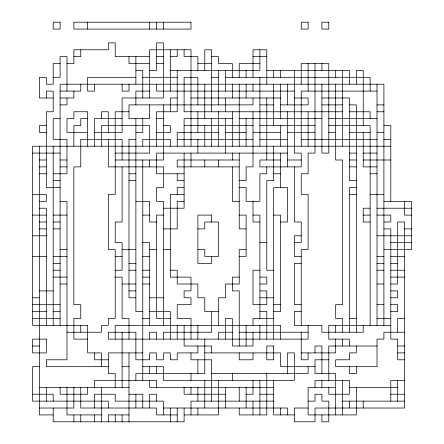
<?xml version="1.0" encoding="UTF-8"?>
<svg xmlns="http://www.w3.org/2000/svg" width="444" height="444" viewBox="0 0 444 444"><rect width="100%" height="100%" fill="white"/><g stroke="black" fill="none" stroke-linecap="round" stroke-linejoin="round"><path stroke-width="0.67" d="M73.871 56.649L80.764 56.649L80.764 49.761M149.661 56.649L115.212 56.649L115.212 42.868L108.319 42.868L108.319 49.761L73.871 49.761L73.871 63.536L66.983 63.536M156.549 56.649L163.436 56.649M170.329 56.649L177.217 56.649L177.217 49.761M211.666 56.649L218.553 56.649L218.553 63.536L232.334 63.536L232.334 77.317M253.002 56.649L266.783 56.649M60.095 63.536L53.202 63.536L53.202 84.205L46.315 84.205L46.315 77.317L39.422 77.317L39.422 97.985L53.202 97.985M149.661 63.536L128.988 63.536L128.988 56.649M156.549 63.536L163.436 63.536M197.885 63.536L211.666 63.536M259.895 63.536L239.222 63.536L239.222 77.317M135.881 70.43L142.768 70.43L142.768 97.985M149.661 70.43L156.549 70.43L156.549 42.868L163.436 42.868L163.436 97.985L122.1 97.985L122.1 132.434L94.539 132.434M170.329 70.43L259.895 70.43L259.895 49.761M266.783 70.43L349.461 70.43L349.461 84.205M53.202 77.317L60.095 77.317L60.095 56.649L66.983 56.649L66.983 91.098M135.881 77.317L87.651 77.317L87.651 91.098L94.539 91.098L94.539 84.205M142.768 77.317L177.217 77.317M211.666 77.317L218.553 77.317M225.447 77.317L370.13 77.317L370.13 91.098M60.095 91.098L80.764 91.098L80.764 84.205M149.661 91.098L135.881 91.098L135.881 104.878M294.339 91.098L156.549 91.098L156.549 84.205M377.017 91.098L301.232 91.098L301.232 146.215M60.095 97.985L73.871 97.985L73.871 91.098M177.217 97.985L170.329 97.985L170.329 111.766M190.998 97.985L280.564 97.985M294.339 97.985L308.119 97.985L308.119 104.878L280.564 104.878M321.9 97.985L349.461 97.985L349.461 180.664L356.349 180.664M60.095 104.878L66.983 104.878L66.983 97.985M259.895 104.878L273.671 104.878M321.9 104.878L342.568 104.878M349.461 104.878L356.349 104.878L356.349 332.234M377.017 104.878L383.905 104.878M128.988 111.766L115.212 111.766L115.212 194.439L108.319 194.439L108.319 249.561L115.212 249.561L115.212 318.453L108.319 318.453L108.319 325.347L101.432 325.347L101.432 332.234L66.983 332.234M342.568 111.766L184.105 111.766L184.105 77.317L197.885 77.317L197.885 104.878M349.461 111.766L370.13 111.766L370.13 118.653M377.017 111.766L383.905 111.766M60.095 118.653L53.202 118.653L53.202 139.322L66.983 139.322L66.983 173.771L53.202 173.771M87.651 118.653L80.764 118.653L80.764 125.547L73.871 125.547L73.871 146.215M122.1 118.653L94.539 118.653L94.539 146.215M156.549 118.653L163.436 118.653M232.334 118.653L184.105 118.653L184.105 146.215M239.222 118.653L321.9 118.653M328.788 118.653L377.017 118.653M46.315 125.547L39.422 125.547L39.422 132.434L46.315 132.434M163.436 125.547L170.329 125.547L170.329 132.434L156.549 132.434M184.105 125.547L253.002 125.547M259.895 125.547L315.012 125.547M328.788 125.547L370.13 125.547L370.13 325.347M383.905 125.547L390.798 125.547L390.798 201.332M87.651 132.434L66.983 132.434L66.983 118.653L73.871 118.653L73.871 111.766L87.651 111.766L87.651 146.215M135.881 132.434L142.768 132.434L142.768 118.653M218.553 132.434L177.217 132.434L177.217 146.215M225.447 132.434L246.115 132.434M253.002 132.434L280.564 132.434M287.451 132.434L315.012 132.434M328.788 132.434L335.681 132.434M349.461 132.434L370.13 132.434M377.017 132.434L383.905 132.434M135.881 139.322L128.988 139.322L128.988 297.785L135.881 297.785M177.217 139.322L253.002 139.322M259.895 139.322L287.451 139.322M301.232 139.322L377.017 139.322M383.905 139.322L390.798 139.322M390.798 146.215L32.534 146.215L32.534 325.347L87.651 325.347L87.651 352.902L101.432 352.902L101.432 366.683M32.534 153.102L60.095 153.102M115.212 153.102L149.661 153.102L149.661 125.547L101.432 125.547L101.432 146.215M287.451 153.102L156.549 153.102L156.549 173.771L184.105 173.771M349.461 153.102L356.349 153.102M363.236 153.102L377.017 153.102M39.422 159.995L46.315 159.995M60.095 159.995L66.983 159.995M115.212 159.995L163.436 159.995L163.436 104.878M239.222 159.995L177.217 159.995L177.217 166.883L239.222 166.883M280.564 159.995L259.895 159.995L259.895 166.883L301.232 166.883L301.232 153.102L294.339 153.102L294.339 70.43M287.451 159.995L301.232 159.995M349.461 159.995L356.349 159.995M363.236 159.995L390.798 159.995M39.422 166.883L46.315 166.883M60.095 166.883L66.983 166.883M349.461 166.883L356.349 166.883M377.017 166.883L363.236 166.883L363.236 132.434M39.422 173.771L46.315 173.771M128.988 173.771L135.881 173.771M273.671 173.771L280.564 173.771M370.13 173.771L377.017 173.771M53.202 180.664L60.095 180.664M128.988 180.664L135.881 180.664M184.105 180.664L177.217 180.664L177.217 173.771M239.222 180.664L246.115 180.664L246.115 166.883L253.002 166.883L253.002 111.766M60.095 187.551L46.315 187.551L46.315 111.766L53.202 111.766L53.202 91.098L46.315 91.098L46.315 97.985M184.105 187.551L177.217 187.551L177.217 194.439M239.222 187.551L246.115 187.551L246.115 201.332L259.895 201.332L259.895 173.771L266.783 173.771L266.783 166.883M356.349 187.551L349.461 187.551L349.461 332.234M32.534 194.439L46.315 194.439L46.315 201.332L39.422 201.332M184.105 194.439L170.329 194.439L170.329 277.117L190.998 277.117L190.998 290.898L184.105 290.898L184.105 297.785L190.998 297.785L190.998 304.678L177.217 304.678L177.217 318.453L190.998 318.453L190.998 339.122M349.461 194.439L356.349 194.439M370.13 194.439L383.905 194.439M60.095 201.332L66.983 201.332L66.983 359.795L46.315 359.795L46.315 366.683L108.319 366.683M135.881 201.332L149.661 201.332L149.661 222L156.549 222M184.105 201.332L177.217 201.332L177.217 228.888L163.436 228.888M239.222 201.332L232.334 201.332L232.334 166.883M383.905 201.332L411.466 201.332L411.466 249.561L383.905 249.561M39.422 208.219L46.315 208.219L46.315 325.347M163.436 208.219L184.105 208.219L184.105 153.102M370.13 208.219L363.236 208.219L363.236 222L370.13 222M377.017 208.219L411.466 208.219M32.534 215.112L46.315 215.112M53.202 215.112L66.983 215.112M142.768 215.112L149.661 215.112M163.436 215.112L156.549 215.112L156.549 318.453L170.329 318.453M239.222 215.112L246.115 215.112L246.115 256.449L239.222 256.449M253.002 215.112L259.895 215.112L259.895 318.453M273.671 215.112L280.564 215.112L280.564 311.566L273.671 311.566M363.236 215.112L370.13 215.112M377.017 215.112L390.798 215.112L390.798 222L383.905 222M411.466 215.112L404.578 215.112L404.578 201.332M39.422 222L46.315 222M53.202 222L60.095 222M259.895 222L253.002 222L253.002 201.332M280.564 222L287.451 222L287.451 187.551L273.671 187.551L273.671 339.122M39.422 228.888L46.315 228.888M53.202 228.888L60.095 228.888M197.885 228.888L204.778 228.888L204.778 222L218.553 222L218.553 256.449L204.778 256.449L204.778 249.561L197.885 249.561M246.115 228.888L239.222 228.888L239.222 153.102M383.905 228.888L390.798 228.888L390.798 339.122L397.685 339.122L397.685 359.795L404.578 359.795M404.578 228.888L411.466 228.888M32.534 235.781L46.315 235.781M301.232 235.781L294.339 235.781L294.339 256.449L301.232 256.449M377.017 235.781L411.466 235.781M142.768 242.668L149.661 242.668L149.661 325.347M259.895 242.668L266.783 242.668M294.339 242.668L301.232 242.668L301.232 222L294.339 222L294.339 166.883M390.798 242.668L411.466 242.668M60.095 249.561L66.983 249.561M122.1 249.561L135.881 249.561M149.661 249.561L156.549 249.561M163.436 249.561L170.329 249.561M246.115 249.561L239.222 249.561L239.222 284.005L225.447 284.005L225.447 297.785L218.553 297.785L218.553 325.347M32.534 256.449L46.315 256.449M53.202 256.449L66.983 256.449M115.212 256.449L122.1 256.449M142.768 256.449L149.661 256.449M377.017 256.449L383.905 256.449M390.798 256.449L404.578 256.449M53.202 263.336L60.095 263.336M128.988 263.336L135.881 263.336M301.232 263.336L294.339 263.336L294.339 304.678L301.232 304.678M377.017 263.336L383.905 263.336M390.798 263.336L397.685 263.336M53.202 270.23L60.095 270.23M115.212 270.23L122.1 270.23L122.1 242.668L115.212 242.668L115.212 222L122.1 222L122.1 166.883M128.988 270.23L135.881 270.23M142.768 270.23L149.661 270.23M170.329 270.23L177.217 270.23L177.217 284.005L197.885 284.005L197.885 297.785L204.778 297.785L204.778 311.566L218.553 311.566M259.895 270.23L253.002 270.23L253.002 304.678L266.783 304.678L266.783 290.898L259.895 290.898M273.671 270.23L266.783 270.23L266.783 180.664L273.671 180.664L273.671 146.215M377.017 270.23L383.905 270.23M390.798 270.23L404.578 270.23M53.202 277.117L66.983 277.117M115.212 277.117L122.1 277.117L122.1 318.453L128.988 318.453L128.988 339.122M142.768 277.117L149.661 277.117M239.222 277.117L232.334 277.117L232.334 290.898L239.222 290.898L239.222 346.015M259.895 277.117L266.783 277.117L266.783 284.005L259.895 284.005M390.798 277.117L404.578 277.117M60.095 284.005L66.983 284.005M122.1 284.005L135.881 284.005M142.768 284.005L149.661 284.005M377.017 284.005L383.905 284.005M390.798 284.005L397.685 284.005L397.685 222L404.578 222L404.578 408.019L315.012 408.019L315.012 421.8L294.339 421.8L294.339 408.019L308.119 408.019M39.422 290.898L53.202 290.898M128.988 290.898L135.881 290.898M390.798 290.898L397.685 290.898L397.685 297.785L390.798 297.785M32.534 297.785L39.422 297.785M149.661 297.785L163.436 297.785M259.895 297.785L273.671 297.785M32.534 304.678L60.095 304.678M273.671 304.678L280.564 304.678M377.017 304.678L383.905 304.678M390.798 304.678L397.685 304.678L397.685 311.566L390.798 311.566M32.534 311.566L46.315 311.566M53.202 311.566L60.095 311.566M142.768 311.566L135.881 311.566L135.881 118.653M149.661 311.566L170.329 311.566L170.329 339.122M259.895 311.566L266.783 311.566L266.783 339.122M301.232 311.566L294.339 311.566L294.339 325.347L321.9 325.347L321.9 332.234L363.236 332.234L363.236 325.347M32.534 318.453L60.095 318.453M142.768 318.453L149.661 318.453M273.671 318.453L253.002 318.453L253.002 325.347M349.461 318.453L356.349 318.453M377.017 318.453L390.798 318.453M404.578 318.453L397.685 318.453L397.685 332.234M390.798 325.347L328.788 325.347L328.788 339.122L349.461 339.122L349.461 346.015M232.334 332.234L218.553 332.234L218.553 339.122M239.222 332.234L308.119 332.234M404.578 332.234L383.905 332.234L383.905 339.122L377.017 339.122L377.017 366.683L335.681 366.683L335.681 359.795L349.461 359.795L349.461 352.902L356.349 352.902L356.349 346.015M87.651 339.122L73.871 339.122L73.871 318.453L80.764 318.453L80.764 304.678L73.871 304.678L73.871 166.883L80.764 166.883L80.764 139.322L122.1 139.322L122.1 159.995M32.534 346.015L39.422 346.015M377.017 346.015L328.788 346.015L328.788 380.464M397.685 346.015L404.578 346.015M142.768 352.902L108.319 352.902L108.319 373.571L115.212 373.571L115.212 387.351M204.778 352.902L280.564 352.902L280.564 366.683L315.012 366.683M301.232 352.902L335.681 352.902L335.681 339.122M397.685 352.902L404.578 352.902M108.319 359.795L94.539 359.795L94.539 352.902M328.788 359.795L315.012 359.795L315.012 373.571L335.681 373.571L335.681 414.912M39.422 366.683L32.534 366.683L32.534 401.132L108.319 401.132L108.319 408.019M122.1 366.683L128.988 366.683M142.768 366.683L163.436 366.683L163.436 380.464L294.339 380.464L294.339 352.902L287.451 352.902L287.451 373.571M211.666 373.571L308.119 373.571L308.119 366.683M404.578 380.464L390.798 380.464L390.798 401.132M39.422 387.351L128.988 387.351M273.671 387.351L149.661 387.351L149.661 380.464M335.681 387.351L308.119 387.351L308.119 414.912L356.349 414.912L356.349 387.351M349.461 387.351L397.685 387.351M32.534 394.239L53.202 394.239L53.202 401.132M128.988 394.239L142.768 394.239L142.768 408.019M225.447 394.239L184.105 394.239L184.105 387.351M246.115 394.239L253.002 394.239L253.002 380.464M259.895 394.239L273.671 394.239M390.798 394.239L404.578 394.239M273.671 401.132L190.998 401.132L190.998 414.912M308.119 401.132L315.012 401.132L315.012 394.239L321.9 394.239L321.9 401.132L328.788 401.132L328.788 421.8L321.9 421.8L321.9 414.912M342.568 401.132L404.578 401.132M39.422 408.019L73.871 408.019L73.871 387.351M163.436 408.019L287.451 408.019L287.451 414.912M53.202 414.912L39.422 414.912L39.422 146.215M101.432 414.912L66.983 414.912L66.983 387.351M128.988 414.912L108.319 414.912L108.319 421.8M177.217 414.912L156.549 414.912L156.549 408.019L80.764 408.019L80.764 387.351M184.105 414.912L218.553 414.912L218.553 380.464M294.339 414.912L273.671 414.912L273.671 380.464M397.685 380.464L397.685 401.132M383.905 325.347L383.905 84.205L60.095 84.205L60.095 325.347M377.017 84.205L377.017 325.347M363.236 125.547L363.236 70.43L356.349 70.43L356.349 84.205M363.236 401.132L363.236 408.019M356.349 366.683L356.349 373.571L349.461 373.571L349.461 366.683M349.461 401.132L349.461 408.019M342.568 70.43L342.568 146.215M342.568 332.234L342.568 318.453L335.681 318.453L335.681 304.678L342.568 304.678L342.568 159.995L335.681 159.995L335.681 84.205M342.568 339.122L342.568 346.015M342.568 380.464L342.568 414.912M335.681 70.43L335.681 77.317M335.681 325.347L335.681 332.234M328.788 387.351L328.788 394.239L349.461 394.239L349.461 380.464L315.012 380.464L315.012 387.351M321.9 63.536L321.9 70.43M321.9 84.205L321.9 153.102L328.788 153.102L328.788 63.536L301.232 63.536L301.232 84.205M321.9 373.571L321.9 346.015L315.012 346.015L315.012 352.902M321.9 380.464L321.9 387.351M315.012 63.536L315.012 153.102L308.119 153.102L308.119 173.771L301.232 173.771L301.232 194.439L308.119 194.439L308.119 249.561L301.232 249.561L301.232 325.347M308.119 63.536L308.119 91.098M308.119 111.766L308.119 146.215M308.119 325.347L308.119 339.122L108.319 339.122L108.319 332.234L135.881 332.234L135.881 359.795L149.661 359.795L149.661 352.902L156.549 352.902L156.549 359.795L163.436 359.795L163.436 352.902L170.329 352.902L170.329 359.795L177.217 359.795L177.217 352.902L197.885 352.902L197.885 346.015M308.119 352.902L308.119 359.795L301.232 359.795L301.232 332.234M287.451 84.205L287.451 104.878M287.451 111.766L287.451 166.883M280.564 70.43L280.564 77.317M280.564 84.205L280.564 118.653M280.564 125.547L280.564 146.215M280.564 153.102L280.564 187.551M280.564 339.122L280.564 325.347L115.212 325.347L115.212 339.122M280.564 408.019L280.564 414.912M273.671 70.43L273.671 77.317M273.671 84.205L273.671 125.547M266.783 84.205L266.783 49.761L253.002 49.761L253.002 77.317M266.783 97.985L266.783 159.995M266.783 373.571L266.783 414.912L239.222 414.912L239.222 408.019M259.895 77.317L259.895 146.215M259.895 325.347L259.895 339.122M259.895 380.464L259.895 414.912M253.002 84.205L253.002 91.098M253.002 97.985L253.002 104.878L128.988 104.878L128.988 118.653L149.661 118.653L149.661 104.878M253.002 332.234L253.002 346.015L232.334 346.015L232.334 318.453L225.447 318.453L225.447 339.122M253.002 352.902L253.002 359.795L239.222 359.795L239.222 352.902M253.002 401.132L253.002 414.912M246.115 70.43L246.115 77.317M246.115 84.205L246.115 97.985M246.115 118.653L246.115 146.215M246.115 325.347L246.115 346.015M246.115 387.351L246.115 408.019M239.222 84.205L239.222 146.215M239.222 387.351L239.222 401.132M232.334 84.205L232.334 97.985M232.334 111.766L232.334 146.215M232.334 153.102L232.334 159.995M232.334 373.571L232.334 380.464M225.447 70.43L225.447 91.098M225.447 97.985L225.447 111.766M225.447 118.653L225.447 153.102M225.447 387.351L225.447 408.019M218.553 70.43L218.553 104.878M218.553 111.766L218.553 146.215M218.553 159.995L218.553 166.883M211.666 111.766L211.666 49.761L204.778 49.761L204.778 70.43M211.666 118.653L211.666 146.215M211.666 222L211.666 215.112L197.885 215.112L197.885 263.336L211.666 263.336L211.666 256.449M211.666 311.566L211.666 332.234L163.436 332.234L163.436 339.122M211.666 352.902L211.666 346.015L184.105 346.015L184.105 325.347M211.666 401.132L211.666 359.795L190.998 359.795L190.998 352.902M204.778 84.205L204.778 118.653M204.778 125.547L204.778 146.215M204.778 159.995L204.778 166.883M204.778 339.122L204.778 373.571L135.881 373.571L135.881 380.464M204.778 380.464L204.778 408.019M197.885 70.43L197.885 56.649L184.105 56.649L184.105 49.761M197.885 111.766L197.885 132.434M197.885 139.322L197.885 153.102M197.885 325.347L197.885 339.122M197.885 359.795L197.885 373.571M197.885 387.351L197.885 401.132M197.885 408.019L197.885 414.912M190.998 146.215L190.998 49.761L149.661 49.761L149.661 97.985M190.998 153.102L190.998 166.883M190.998 373.571L190.998 380.464M190.998 387.351L190.998 394.239M184.105 408.019L184.105 421.8L53.202 421.8L53.202 408.019M177.217 70.43L177.217 111.766L156.549 111.766L156.549 146.215M177.217 325.347L177.217 339.122M177.217 408.019L177.217 421.8M170.329 49.761L170.329 91.098M170.329 146.215L170.329 139.322L142.768 139.322L142.768 146.215M170.329 408.019L170.329 421.8M163.436 22.2L163.436 29.088M163.436 325.347L163.436 201.332L156.549 201.332L156.549 187.551L163.436 187.551L163.436 166.883L108.319 166.883L108.319 139.322M163.436 414.912L163.436 401.132L115.212 401.132L115.212 394.239L94.539 394.239L94.539 408.019M156.549 22.2L156.549 29.088M156.549 339.122L156.549 332.234L149.661 332.234L149.661 339.122M156.549 366.683L156.549 373.571M156.549 387.351L156.549 380.464L94.539 380.464L94.539 387.351M156.549 401.132L156.549 394.239L149.661 394.239L149.661 408.019M149.661 22.2L149.661 29.088M149.661 159.995L149.661 166.883M149.661 366.683L149.661 373.571M142.768 159.995L142.768 380.464M135.881 56.649L135.881 84.205M135.881 394.239L135.881 408.019M128.988 84.205L128.988 91.098L122.1 91.098L122.1 84.205M128.988 352.902L128.988 421.8M122.1 332.234L122.1 387.351M122.1 414.912L122.1 421.8M115.212 414.912L115.212 421.8M108.319 132.434L108.319 111.766L101.432 111.766L101.432 118.653M101.432 387.351L101.432 421.8M94.539 414.912L94.539 421.8M87.651 22.2L87.651 29.088M87.651 387.351L87.651 394.239L60.095 394.239L60.095 387.351M80.764 325.347L80.764 332.234M80.764 414.912L80.764 421.8M73.871 414.912L73.871 421.8M53.202 146.215L53.202 325.347M46.315 387.351L46.315 401.132M60.095 22.2L53.202 22.2L53.202 29.088L60.095 29.088L60.095 22.2M190.998 22.2L73.871 22.2L73.871 29.088L190.998 29.088L190.998 22.2M308.119 22.2L301.232 22.2L301.232 29.088L308.119 29.088L308.119 22.2M328.788 22.2L321.9 22.2L321.9 29.088L328.788 29.088L328.788 22.2M46.315 339.122L32.534 339.122L32.534 352.902L46.315 352.902L46.315 339.122M273.671 346.015L266.783 346.015L266.783 359.795L273.671 359.795L273.671 346.015"/></g></svg>
